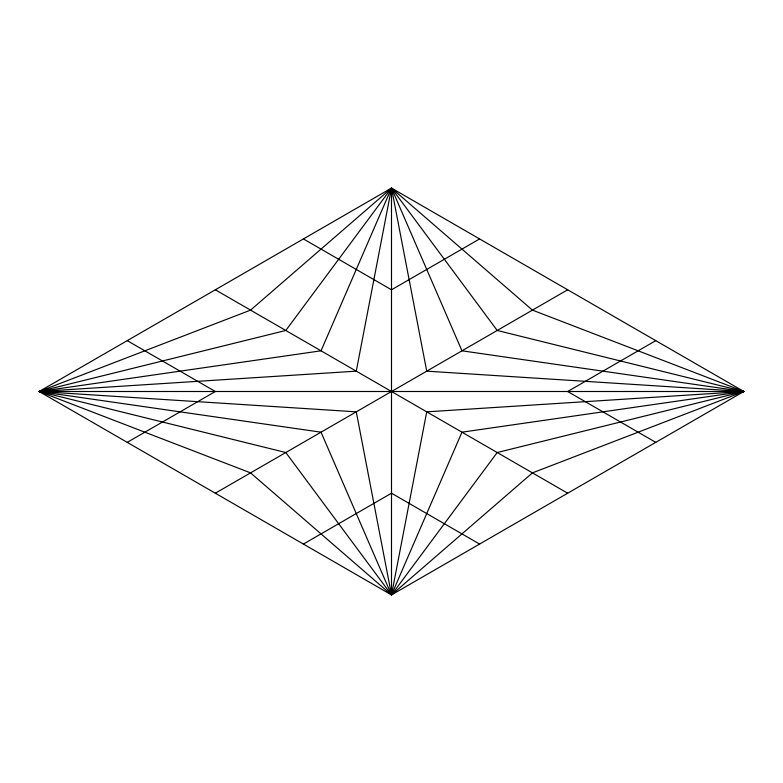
<?xml version="1.0" encoding="UTF-8"?>
<svg xmlns="http://www.w3.org/2000/svg" width="783" height="783" viewBox="0 0 783 783"><rect width="100%" height="100%" fill="white"/><g stroke="black" fill="none" stroke-linecap="round" stroke-linejoin="round"><path stroke-width="1.17" d="M391.5 188.077L356.265 371.162L39.15 391.5L391.5 594.923L743.85 391.5L391.5 188.077L39.15 391.5L250.56 472.873L391.5 594.923L532.44 472.873L743.85 391.5L532.44 310.127L391.5 188.077L250.56 310.127L39.15 391.5L285.795 452.525L391.5 594.923L497.205 452.525L743.85 391.5L497.205 330.475L391.5 188.077L285.795 330.475L39.15 391.5L321.03 432.187L391.5 594.923L461.97 432.187L743.85 391.5L461.97 350.813L391.5 188.077L321.03 350.813L39.15 391.5L356.265 411.838L391.5 594.923L426.735 411.838L743.85 391.5L426.735 371.162L391.5 188.077L391.5 594.923M127.237 442.356L215.325 391.5L127.237 340.644M479.587 238.932L391.5 289.788L303.413 238.932M215.325 493.212L567.675 289.788M303.413 544.068L391.5 493.212L479.587 544.068M655.763 340.644L567.675 391.5L655.763 442.356M39.15 391.5L743.85 391.5M215.325 289.788L567.675 493.212"/></g></svg>
